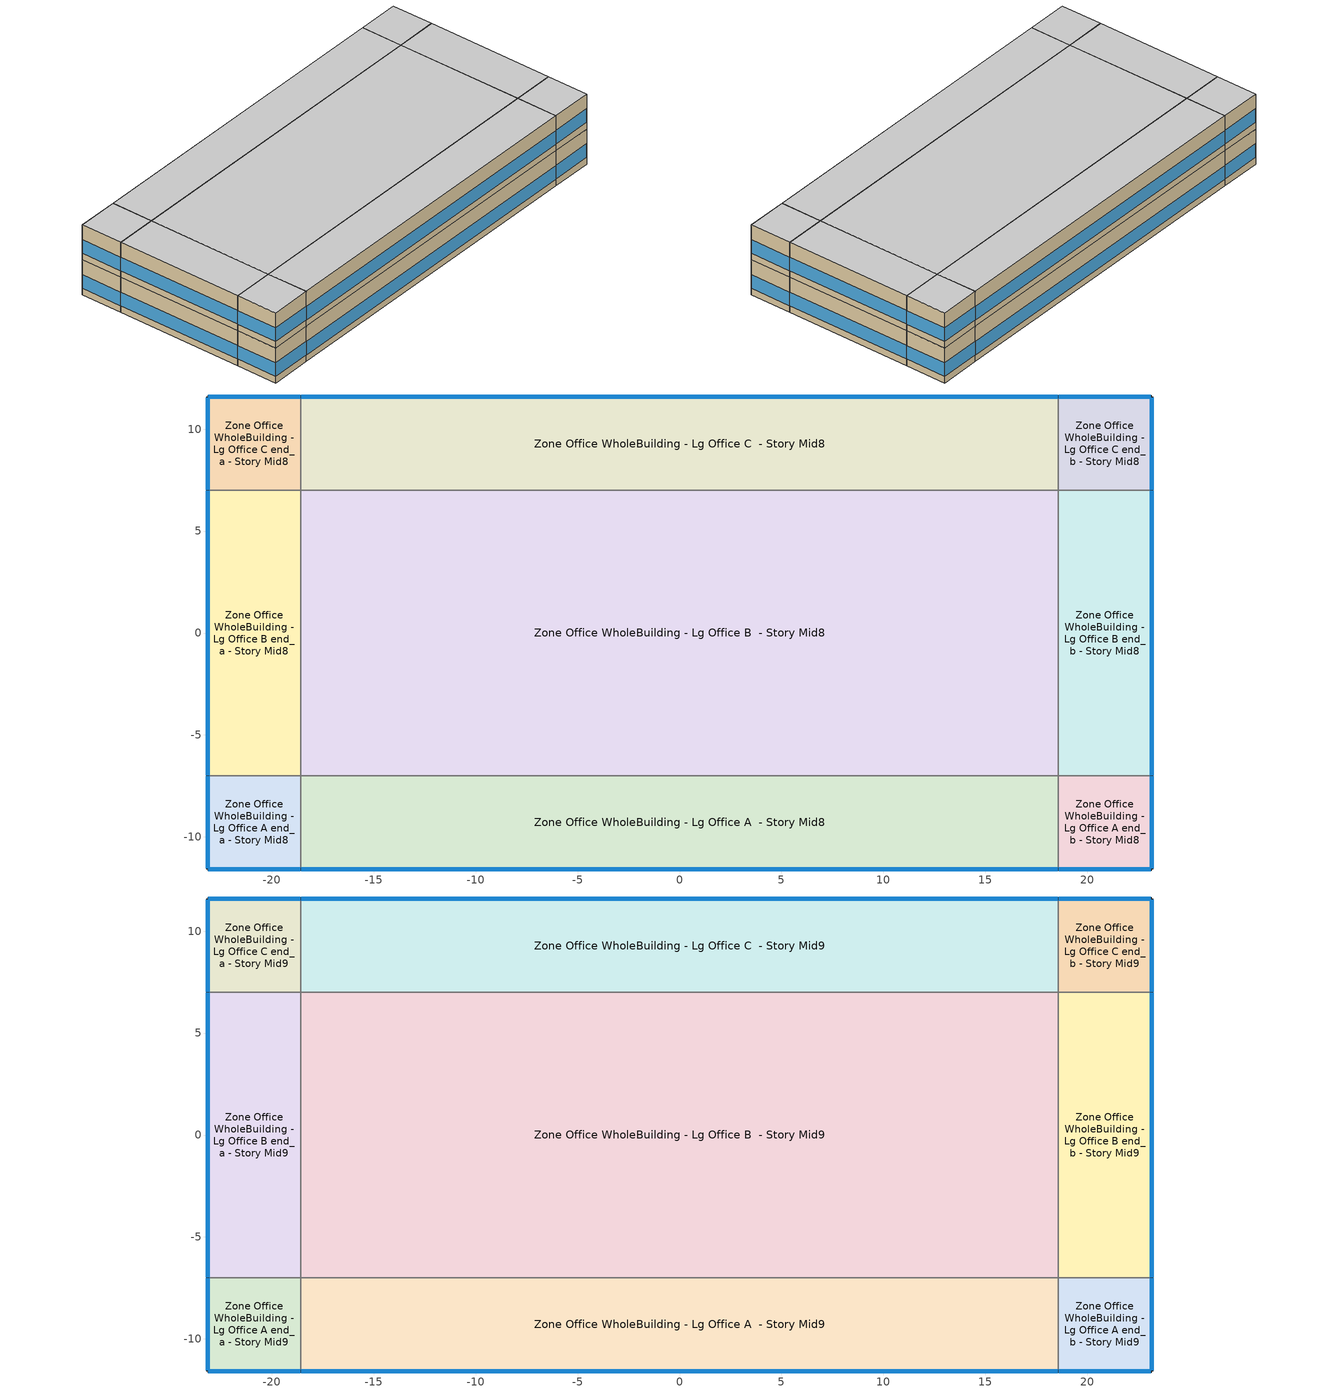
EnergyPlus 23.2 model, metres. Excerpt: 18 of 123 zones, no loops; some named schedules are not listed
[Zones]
Zone Office WholeBuilding - Lg Office A  - Story Mid8
 floor adiabatic (Typical Interior Floor): -18.58,-11.58 -18.58,-7 18.58,-7 18.58,-11.58 z31.7
 wall outside (Typical Insulated Steel Framed Exterior Wall R-4.44): -18.58,-11.58 18.58,-11.58 z31.7:35.66
 wall to Zone Office WholeBuilding - Lg Office A end_a - Story Mid8 (Typical Interior Wall): -18.58,-7 -18.58,-11.58 z31.7:35.66
 wall to Zone Office WholeBuilding - Lg Office B  - Story Mid8 (Typical Interior Wall): 18.58,-7 -18.58,-7 z31.7:35.66
 wall to Zone Office WholeBuilding - Lg Office A end_b - Story Mid8 (Typical Interior Wall): 18.58,-11.58 18.58,-7 z31.7:35.66
 window (Window U-1.01 SHGC 0.74): -18.55,-11.58 18.55,-11.58 z32.46:33.97
 ceiling adiabatic (Typical Interior Ceiling): 18.58,-11.58 18.58,-7 -18.58,-7 -18.58,-11.58 z35.66
Zone Office WholeBuilding - Lg Office A end_a - Story Mid8
 floor adiabatic (Typical Interior Floor): -23.15,-11.58 -23.15,-7 -18.58,-7 -18.58,-11.58 z31.7
 wall outside (Typical Insulated Steel Framed Exterior Wall R-4.44): -23.15,-7 -23.15,-11.58 -18.58,-11.58 z31.7:35.66
 wall to Zone Office WholeBuilding - Lg Office B end_a - Story Mid8 (Typical Interior Wall): -18.58,-7 -23.15,-7 z31.7:35.66
 window (Window U-1.01 SHGC 0.74): -23.15,-7.03 -23.15,-11.55 / -23.13,-11.58 -18.6,-11.58 z32.46:33.98
 ceiling adiabatic (Typical Interior Ceiling): -18.58,-11.58 -18.58,-7 -23.15,-7 -23.15,-11.58 z35.66
Zone Office WholeBuilding - Lg Office A end_b - Story Mid8
 floor adiabatic (Typical Interior Floor): 18.58,-11.58 18.58,-7 23.15,-7 23.15,-11.58 z31.7
 wall outside (Typical Insulated Steel Framed Exterior Wall R-4.44): 18.58,-11.58 23.15,-11.58 23.15,-7 z31.7:35.66
 wall to Zone Office WholeBuilding - Lg Office B end_b - Story Mid8 (Typical Interior Wall): 23.15,-7 18.58,-7 z31.7:35.66
 window (Window U-1.01 SHGC 0.74): 23.15,-11.55 23.15,-7.03 / 18.6,-11.58 23.13,-11.58 z32.46:33.98
 ceiling adiabatic (Typical Interior Ceiling): 23.15,-11.58 23.15,-7 18.58,-7 18.58,-11.58 z35.66
Zone Office WholeBuilding - Lg Office B  - Story Mid8
 floor adiabatic (Typical Interior Floor): -18.58,-7 -18.58,7 18.58,7 18.58,-7 z31.7
 wall to Zone Office WholeBuilding - Lg Office B end_a - Story Mid8 (Typical Interior Wall): -18.58,7 -18.58,-7 z31.7:35.66
 wall to Zone Office WholeBuilding - Lg Office C  - Story Mid8 (Typical Interior Wall): 18.58,7 -18.58,7 z31.7:35.66
 wall to Zone Office WholeBuilding - Lg Office B end_b - Story Mid8 (Typical Interior Wall): 18.58,-7 18.58,7 z31.7:35.66
 ceiling adiabatic (Typical Interior Ceiling): 18.58,-7 18.58,7 -18.58,7 -18.58,-7 z35.66
Zone Office WholeBuilding - Lg Office B end_a - Story Mid8
 floor adiabatic (Typical Interior Floor): -23.15,-7 -23.15,7 -18.58,7 -18.58,-7 z31.7
 wall outside (Typical Insulated Steel Framed Exterior Wall R-4.44): -23.15,7 -23.15,-7 z31.7:35.66
 wall to Zone Office WholeBuilding - Lg Office C end_a - Story Mid8 (Typical Interior Wall): -18.58,7 -23.15,7 z31.7:35.66
 window (Window U-1.01 SHGC 0.74): -23.15,6.98 -23.15,-6.98 z32.46:33.97
 ceiling adiabatic (Typical Interior Ceiling): -18.58,-7 -18.58,7 -23.15,7 -23.15,-7 z35.66
Zone Office WholeBuilding - Lg Office B end_b - Story Mid8
 floor adiabatic (Typical Interior Floor): 18.58,-7 18.58,7 23.15,7 23.15,-7 z31.7
 wall outside (Typical Insulated Steel Framed Exterior Wall R-4.44): 23.15,-7 23.15,7 z31.7:35.66
 wall to Zone Office WholeBuilding - Lg Office C end_b - Story Mid8 (Typical Interior Wall): 23.15,7 18.58,7 z31.7:35.66
 window (Window U-1.01 SHGC 0.74): 23.15,-6.98 23.15,6.98 z32.46:33.97
 ceiling adiabatic (Typical Interior Ceiling): 23.15,-7 23.15,7 18.58,7 18.58,-7 z35.66
Zone Office WholeBuilding - Lg Office C  - Story Mid8
 floor adiabatic (Typical Interior Floor): -18.58,7 -18.58,11.58 18.58,11.58 18.58,7 z31.7
 wall outside (Typical Insulated Steel Framed Exterior Wall R-4.44): 18.58,11.58 -18.58,11.58 z31.7:35.66
 wall to Zone Office WholeBuilding - Lg Office C end_a - Story Mid8 (Typical Interior Wall): -18.58,11.58 -18.58,7 z31.7:35.66
 wall to Zone Office WholeBuilding - Lg Office C end_b - Story Mid8 (Typical Interior Wall): 18.58,7 18.58,11.58 z31.7:35.66
 window (Window U-1.01 SHGC 0.74): 18.55,11.58 -18.55,11.58 z32.46:33.97
 ceiling adiabatic (Typical Interior Ceiling): 18.58,7 18.58,11.58 -18.58,11.58 -18.58,7 z35.66
Zone Office WholeBuilding - Lg Office C end_a - Story Mid8
 floor adiabatic (Typical Interior Floor): -23.15,7 -23.15,11.58 -18.58,11.58 -18.58,7 z31.7
 wall outside (Typical Insulated Steel Framed Exterior Wall R-4.44): -18.58,11.58 -23.15,11.58 -23.15,7 z31.7:35.66
 window (Window U-1.01 SHGC 0.74): -23.15,11.55 -23.15,7.03 / -18.6,11.58 -23.13,11.58 z32.46:33.98
 ceiling adiabatic (Typical Interior Ceiling): -18.58,7 -18.58,11.58 -23.15,11.58 -23.15,7 z35.66
Zone Office WholeBuilding - Lg Office C end_b - Story Mid8
 floor adiabatic (Typical Interior Floor): 18.58,7 18.58,11.58 23.15,11.58 23.15,7 z31.7
 wall outside (Typical Insulated Steel Framed Exterior Wall R-4.44): 23.15,7 23.15,11.58 18.58,11.58 z31.7:35.66
 window (Window U-1.01 SHGC 0.74): 23.13,11.58 18.6,11.58 / 23.15,7.03 23.15,11.55 z32.46:33.98
 ceiling adiabatic (Typical Interior Ceiling): 23.15,7 23.15,11.58 18.58,11.58 18.58,7 z35.66
Zone Office WholeBuilding - Lg Office A  - Story Mid9
 floor adiabatic (Typical Interior Floor): -18.58,-11.58 -18.58,-7 18.58,-7 18.58,-11.58 z35.66
 wall outside (Typical Insulated Steel Framed Exterior Wall R-4.44): -18.58,-11.58 18.58,-11.58 z35.66:39.62
 wall to Zone Office WholeBuilding - Lg Office A end_a - Story Mid9 (Typical Interior Wall): -18.58,-7 -18.58,-11.58 z35.66:39.62
 wall to Zone Office WholeBuilding - Lg Office B  - Story Mid9 (Typical Interior Wall): 18.58,-7 -18.58,-7 z35.66:39.62
 wall to Zone Office WholeBuilding - Lg Office A end_b - Story Mid9 (Typical Interior Wall): 18.58,-11.58 18.58,-7 z35.66:39.62
 window (Window U-1.01 SHGC 0.74): -18.55,-11.58 18.55,-11.58 z36.42:37.93
 ceiling adiabatic (Typical Interior Ceiling): 18.58,-11.58 18.58,-7 -18.58,-7 -18.58,-11.58 z39.62
Zone Office WholeBuilding - Lg Office A end_a - Story Mid9
 floor adiabatic (Typical Interior Floor): -23.15,-11.58 -23.15,-7 -18.58,-7 -18.58,-11.58 z35.66
 wall outside (Typical Insulated Steel Framed Exterior Wall R-4.44): -23.15,-7 -23.15,-11.58 -18.58,-11.58 z35.66:39.62
 wall to Zone Office WholeBuilding - Lg Office B end_a - Story Mid9 (Typical Interior Wall): -18.58,-7 -23.15,-7 z35.66:39.62
 window (Window U-1.01 SHGC 0.74): -23.15,-7.03 -23.15,-11.55 / -23.13,-11.58 -18.6,-11.58 z36.42:37.95
 ceiling adiabatic (Typical Interior Ceiling): -18.58,-11.58 -18.58,-7 -23.15,-7 -23.15,-11.58 z39.62
Zone Office WholeBuilding - Lg Office A end_b - Story Mid9
 floor adiabatic (Typical Interior Floor): 18.58,-11.58 18.58,-7 23.15,-7 23.15,-11.58 z35.66
 wall outside (Typical Insulated Steel Framed Exterior Wall R-4.44): 18.58,-11.58 23.15,-11.58 23.15,-7 z35.66:39.62
 wall to Zone Office WholeBuilding - Lg Office B end_b - Story Mid9 (Typical Interior Wall): 23.15,-7 18.58,-7 z35.66:39.62
 window (Window U-1.01 SHGC 0.74): 23.15,-11.55 23.15,-7.03 / 18.6,-11.58 23.13,-11.58 z36.42:37.95
 ceiling adiabatic (Typical Interior Ceiling): 23.15,-11.58 23.15,-7 18.58,-7 18.58,-11.58 z39.62
Zone Office WholeBuilding - Lg Office B  - Story Mid9
 floor adiabatic (Typical Interior Floor): -18.58,-7 -18.58,7 18.58,7 18.58,-7 z35.66
 wall to Zone Office WholeBuilding - Lg Office B end_a - Story Mid9 (Typical Interior Wall): -18.58,7 -18.58,-7 z35.66:39.62
 wall to Zone Office WholeBuilding - Lg Office C  - Story Mid9 (Typical Interior Wall): 18.58,7 -18.58,7 z35.66:39.62
 wall to Zone Office WholeBuilding - Lg Office B end_b - Story Mid9 (Typical Interior Wall): 18.58,-7 18.58,7 z35.66:39.62
 ceiling adiabatic (Typical Interior Ceiling): 18.58,-7 18.58,7 -18.58,7 -18.58,-7 z39.62
Zone Office WholeBuilding - Lg Office B end_a - Story Mid9
 floor adiabatic (Typical Interior Floor): -23.15,-7 -23.15,7 -18.58,7 -18.58,-7 z35.66
 wall outside (Typical Insulated Steel Framed Exterior Wall R-4.44): -23.15,7 -23.15,-7 z35.66:39.62
 wall to Zone Office WholeBuilding - Lg Office C end_a - Story Mid9 (Typical Interior Wall): -18.58,7 -23.15,7 z35.66:39.62
 window (Window U-1.01 SHGC 0.74): -23.15,6.98 -23.15,-6.98 z36.42:37.93
 ceiling adiabatic (Typical Interior Ceiling): -18.58,-7 -18.58,7 -23.15,7 -23.15,-7 z39.62
Zone Office WholeBuilding - Lg Office B end_b - Story Mid9
 floor adiabatic (Typical Interior Floor): 18.58,-7 18.58,7 23.15,7 23.15,-7 z35.66
 wall outside (Typical Insulated Steel Framed Exterior Wall R-4.44): 23.15,-7 23.15,7 z35.66:39.62
 wall to Zone Office WholeBuilding - Lg Office C end_b - Story Mid9 (Typical Interior Wall): 23.15,7 18.58,7 z35.66:39.62
 window (Window U-1.01 SHGC 0.74): 23.15,-6.98 23.15,6.98 z36.42:37.93
 ceiling adiabatic (Typical Interior Ceiling): 23.15,-7 23.15,7 18.58,7 18.58,-7 z39.62
Zone Office WholeBuilding - Lg Office C  - Story Mid9
 floor adiabatic (Typical Interior Floor): -18.58,7 -18.58,11.58 18.58,11.58 18.58,7 z35.66
 wall outside (Typical Insulated Steel Framed Exterior Wall R-4.44): 18.58,11.58 -18.58,11.58 z35.66:39.62
 wall to Zone Office WholeBuilding - Lg Office C end_a - Story Mid9 (Typical Interior Wall): -18.58,11.58 -18.58,7 z35.66:39.62
 wall to Zone Office WholeBuilding - Lg Office C end_b - Story Mid9 (Typical Interior Wall): 18.58,7 18.58,11.58 z35.66:39.62
 window (Window U-1.01 SHGC 0.74): 18.55,11.58 -18.55,11.58 z36.42:37.93
 ceiling adiabatic (Typical Interior Ceiling): 18.58,7 18.58,11.58 -18.58,11.58 -18.58,7 z39.62
Zone Office WholeBuilding - Lg Office C end_a - Story Mid9
 floor adiabatic (Typical Interior Floor): -23.15,7 -23.15,11.58 -18.58,11.58 -18.58,7 z35.66
 wall outside (Typical Insulated Steel Framed Exterior Wall R-4.44): -18.58,11.58 -23.15,11.58 -23.15,7 z35.66:39.62
 window (Window U-1.01 SHGC 0.74): -23.15,11.55 -23.15,7.03 / -18.6,11.58 -23.13,11.58 z36.42:37.95
 ceiling adiabatic (Typical Interior Ceiling): -18.58,7 -18.58,11.58 -23.15,11.58 -23.15,7 z39.62
Zone Office WholeBuilding - Lg Office C end_b - Story Mid9
 floor adiabatic (Typical Interior Floor): 18.58,7 18.58,11.58 23.15,11.58 23.15,7 z35.66
 wall outside (Typical Insulated Steel Framed Exterior Wall R-4.44): 23.15,7 23.15,11.58 18.58,11.58 z35.66:39.62
 window (Window U-1.01 SHGC 0.74): 23.13,11.58 18.6,11.58 / 23.15,7.03 23.15,11.55 z36.42:37.95
 ceiling adiabatic (Typical Interior Ceiling): 23.15,7 23.15,11.58 18.58,11.58 18.58,7 z39.62
[Building]
ComStock DOE Ref Pre-1980|LargeOffice: North Axis {deg}=270; Terrain=City
[Site:Location]
Maxwell Afb_AL_USA: Latitude {deg}=32.38; Longitude {deg}=-86.36; Time Zone {hr}=-6; Elevation {m}=52
[Site:GroundTemperature:FCfactorMethod]
January Ground Temperature {C}=16; February Ground Temperature {C}=11.9; March Ground Temperature {C}=7.7; April Ground Temperature {C}=4; May Ground Temperature {C}=7.9; June Ground Temperature {C}=13.8; July Ground Temperature {C}=17.2; August Ground Temperature {C}=20.8; September Ground Temperature {C}=24.8; October Ground Temperature {C}=26.1; November Ground Temperature {C}=26.5; December Ground Temperature {C}=22.5
[Site:WaterMainsTemperature]
Calculation Method=Correlation; Annual Average Outdoor Air Temperature {C}=18.7358; Maximum Difference In Monthly Average Outdoor Air Temperatures {deltaC}=20.53
[SizingPeriod:DesignDay] Month=7; Day of Month=21; Day Type=SummerDesignDay; Daily Dry-Bulb Temperature Range {deltaC}=10.3; Dry-Bulb Temperature Range Modifier Type=DefaultMultipliers; Barometric Pressure {Pa}=100702; Wind Speed {m/s}=3; Wind Direction {deg}=240; Rain Indicator=No; Snow Indicator=No; Daylight Saving Time Indicator=No; Solar Model Indicator=ASHRAETau; ASHRAE Clear Sky Optical Depth for Beam Irradiance (taub)=0.459; ASHRAE Clear Sky Optical Depth for Diffuse Irradiance (taud)=2.177; Begin Environment Reset Mode=FullResetAtBeginEnvironment
Name | Maximum Dry-Bulb Temperature {C} | Humidity Condition Type | Wetbulb or DewPoint at Maximum Dry-Bulb {C}
Maxwell Afb Ann Clg .4% Condns DB=>MWB 1 | 36.3 | Wetbulb | 24.8
Maxwell Afb Ann Clg .4% Condns WB=>MDB 1 | 32.9 | Wetbulb | 27
Maxwell Afb Ann Clg 1% Condns DB=>MWB 1 | 35.2 | Wetbulb | 24.8
Maxwell Afb Ann Clg 2% Condns DP=>MDB 1 | 28.6 | Dewpoint | 24.5
[Material] Thermal Absorptance=0.9; Solar Absorptance=0.7
Name | Roughness | Thickness {m} | Conductivity {W/m-K} | Density {kg/m3} | Specific Heat {J/kg-K} | Visible Absorptance
100mm Normalweight concrete floor | MediumRough | 0.1016 | 2.31045 | 2322 | 832.557 | 0.7
25mm Stucco | Smooth | 0.0254 | 0.72 | 1856 | 840 | 0.7
5/8 in. Gypsum Board | MediumSmooth | 0.0159 | 0.16 | 800 | 1090 | 0.7
G01 13mm gypsum board | Smooth | 0.0127 | 0.160031 | 800.001 | 1090.73 | 0.5
Std Wood 6inch 1 | MediumSmooth | 0.15 | 0.12 | 540 | 1210 | 0.7
[Material:NoMass] Roughness=Smooth; Thermal Absorptance=0.9; Solar Absorptance=0.7
Name | Thermal Resistance {m2-K/W} | Visible Absorptance
CP02 CARPET PAD | 0.21648 | 0.8
Typical Insulation R-2.27 | 0.39899 | 0.7
[WindowMaterial:SimpleGlazingSystem]
Simple Glazing Single - No LowE - Clear - Aluminum: U-Factor {W/m2-K}=5.73505; Solar Heat Gain Coefficient=0.744; Visible Transmittance=0.754
[Construction]
InteriorFurnishings 1: Std Wood 6inch 1
Typical Insulated Steel Framed Exterior Wall R-4.44: 25mm Stucco, 5/8 in. Gypsum Board, Typical Insulation R-2.27, 5/8 in. Gypsum Board
Typical Interior Ceiling: CP02 CARPET PAD, 100mm Normalweight concrete floor
Typical Interior Floor: 100mm Normalweight concrete floor, CP02 CARPET PAD
Typical Interior Wall: G01 13mm gypsum board, G01 13mm gypsum board
Window U-1.01 SHGC 0.74: Simple Glazing Single - No LowE - Clear - Aluminum
[Zone] Multiplier=1; Part of Total Floor Area=Yes
Zone Office WholeBuilding - Lg Office A  - Story Mid8; Zone Office WholeBuilding - Lg Office A  - Story Mid9; Zone Office WholeBuilding - Lg Office A end_a - Story Mid8; Zone Office WholeBuilding - Lg Office A end_a - Story Mid9; Zone Office WholeBuilding - Lg Office A end_b - Story Mid8; Zone Office WholeBuilding - Lg Office A end_b - Story Mid9; Zone Office WholeBuilding - Lg Office B  - Story Mid8; Zone Office WholeBuilding - Lg Office B  - Story Mid9; Zone Office WholeBuilding - Lg Office B end_a - Story Mid8; Zone Office WholeBuilding - Lg Office B end_a - Story Mid9; Zone Office WholeBuilding - Lg Office B end_b - Story Mid8; Zone Office WholeBuilding - Lg Office B end_b - Story Mid9; Zone Office WholeBuilding - Lg Office C  - Story Mid8; Zone Office WholeBuilding - Lg Office C  - Story Mid9; Zone Office WholeBuilding - Lg Office C end_a - Story Mid8; Zone Office WholeBuilding - Lg Office C end_a - Story Mid9; Zone Office WholeBuilding - Lg Office C end_b - Story Mid8; Zone Office WholeBuilding - Lg Office C end_b - Story Mid9
[Space] Space Type=Office WholeBuilding - Lg Office - ComStock DOE Ref Pre-1980
Name | Zone
Office WholeBuilding - Lg Office A  - Story Mid8 | Zone Office WholeBuilding - Lg Office A  - Story Mid8
Office WholeBuilding - Lg Office A  - Story Mid9 | Zone Office WholeBuilding - Lg Office A  - Story Mid9
Office WholeBuilding - Lg Office A end_a - Story Mid8 | Zone Office WholeBuilding - Lg Office A end_a - Story Mid8
Office WholeBuilding - Lg Office A end_a - Story Mid9 | Zone Office WholeBuilding - Lg Office A end_a - Story Mid9
Office WholeBuilding - Lg Office A end_b - Story Mid8 | Zone Office WholeBuilding - Lg Office A end_b - Story Mid8
Office WholeBuilding - Lg Office A end_b - Story Mid9 | Zone Office WholeBuilding - Lg Office A end_b - Story Mid9
Office WholeBuilding - Lg Office B  - Story Mid8 | Zone Office WholeBuilding - Lg Office B  - Story Mid8
Office WholeBuilding - Lg Office B  - Story Mid9 | Zone Office WholeBuilding - Lg Office B  - Story Mid9
Office WholeBuilding - Lg Office B end_a - Story Mid8 | Zone Office WholeBuilding - Lg Office B end_a - Story Mid8
Office WholeBuilding - Lg Office B end_a - Story Mid9 | Zone Office WholeBuilding - Lg Office B end_a - Story Mid9
Office WholeBuilding - Lg Office B end_b - Story Mid8 | Zone Office WholeBuilding - Lg Office B end_b - Story Mid8
Office WholeBuilding - Lg Office B end_b - Story Mid9 | Zone Office WholeBuilding - Lg Office B end_b - Story Mid9
Office WholeBuilding - Lg Office C  - Story Mid8 | Zone Office WholeBuilding - Lg Office C  - Story Mid8
Office WholeBuilding - Lg Office C  - Story Mid9 | Zone Office WholeBuilding - Lg Office C  - Story Mid9
Office WholeBuilding - Lg Office C end_a - Story Mid8 | Zone Office WholeBuilding - Lg Office C end_a - Story Mid8
Office WholeBuilding - Lg Office C end_a - Story Mid9 | Zone Office WholeBuilding - Lg Office C end_a - Story Mid9
Office WholeBuilding - Lg Office C end_b - Story Mid8 | Zone Office WholeBuilding - Lg Office C end_b - Story Mid8
Office WholeBuilding - Lg Office C end_b - Story Mid9 | Zone Office WholeBuilding - Lg Office C end_b - Story Mid9
[SpaceList]
Office WholeBuilding - Lg Office - ComStock DOE Ref Pre-1980: Office WholeBuilding - Lg Office B  - Story Mid10, Office WholeBuilding - Lg Office B  - Story Ground, Office WholeBuilding - Lg Office A end_a - Story Mid, Office WholeBuilding - Lg Office A  - Story Mid, Office WholeBuilding - Lg Office B  - Story Mid, Office WholeBuilding - Lg Office C  - Story Mid, Office WholeBuilding - Lg Office A end_b - Story Mid, Office WholeBuilding - Lg Office B end_a - Story Mid2, Office WholeBuilding - Lg Office C end_a - Story Mid2, Office WholeBuilding - Lg Office A end_b - Story Mid8, Office WholeBuilding - Lg Office A end_a - Story Mid3, Office WholeBuilding - Lg Office B end_a - Story Mid3, Office WholeBuilding - Lg Office C end_a - Story Mid3, Office WholeBuilding - Lg Office A end_b - Story Top, Office WholeBuilding - Lg Office A end_b - Story Mid3, Office WholeBuilding - Lg Office B end_b - Story Mid3, Office WholeBuilding - Lg Office A  - Story Mid2, Office WholeBuilding - Lg Office C end_b - Story Mid3, Office WholeBuilding - Lg Office A end_a - Story Mid4, Office WholeBuilding - Lg Office B end_a - Story Mid4, Office WholeBuilding - Lg Office A  - Story Mid4, Office WholeBuilding - Lg Office B  - Story Mid4, Office WholeBuilding - Lg Office C  - Story Mid4, Office WholeBuilding - Lg Office B end_a - Story Ground, Office WholeBuilding - Lg Office B end_b - Story Mid2, Office WholeBuilding - Lg Office A end_a - Story Mid8, Office WholeBuilding - Lg Office A end_b - Story Mid4, Office WholeBuilding - Lg Office B end_b - Story Mid4, Office WholeBuilding - Lg Office C end_a - Story Ground, Office WholeBuilding - Lg Office C end_b - Story Mid4, Office WholeBuilding - Lg Office C end_a - Story Mid5, Office WholeBuilding - Lg Office C  - Story Mid5, Office WholeBuilding - Lg Office A  - Story Mid3, Office WholeBuilding - Lg Office A end_b - Story Mid5, Office WholeBuilding - Lg Office B end_b - Story Mid5, Office WholeBuilding - Lg Office A end_a - Story Ground, Office WholeBuilding - Lg Office C  - Story Mid2, Office WholeBuilding - Lg Office C  - Story Mid10, Office WholeBuilding - Lg Office B end_a - Story Mid, Office WholeBuilding - Lg Office C end_a - Story Mid10, Office WholeBuilding - Lg Office B  - Story Mid9, Office WholeBuilding - Lg Office B end_b - Story Mid10, Office WholeBuilding - Lg Office A end_b - Story Mid10, Office WholeBuilding - Lg Office B end_b - Story Mid9, Office WholeBuilding - Lg Office C end_a - Story Mid11, Office WholeBuilding - Lg Office C end_b - Story Top, Office WholeBuilding - Lg Office B end_b - Story Top, Office WholeBuilding - Lg Office A end_a - Story Mid7, Office WholeBuilding - Lg Office A end_a - Story Mid6, Office WholeBuilding - Lg Office A  - Story Mid5, Office WholeBuilding - Lg Office B  - Story Mid6, Office WholeBuilding - Lg Office C end_b - Story Mid11, Office WholeBuilding - Lg Office B  - Story Top, Office WholeBuilding - Lg Office A end_a - Story Mid10, Office WholeBuilding - Lg Office C end_b - Story Mid, Office WholeBuilding - Lg Office C  - Story Top, Office WholeBuilding - Lg Office A end_a - Story Mid11, Office WholeBuilding - Lg Office B  - Story Mid3, Office WholeBuilding - Lg Office C end_a - Story Top, Office WholeBuilding - Lg Office C end_b - Story Mid2, Office WholeBuilding - Lg Office A end_b - Story Mid6, Office WholeBuilding - Lg Office C end_b - Story Mid6, Office WholeBuilding - Lg Office A  - Story Mid10, Office WholeBuilding - Lg Office A  - Story Top, Office WholeBuilding - Lg Office A  - Story Mid6, Office WholeBuilding - Lg Office C end_a - Story Mid4, Office WholeBuilding - Lg Office C  - Story Mid11, Office WholeBuilding - Lg Office A  - Story Mid11, Office WholeBuilding - Lg Office B end_b - Story Mid, Office WholeBuilding - Lg Office A end_b - Story Mid9, Office WholeBuilding - Lg Office B end_a - Story Mid10, Office WholeBuilding - Lg Office C  - Story Mid9, Office WholeBuilding - Lg Office C end_b - Story Mid9, Office WholeBuilding - Lg Office C  - Story Mid3, Office WholeBuilding - Lg Office B  - Story Mid5, Office WholeBuilding - Lg Office C  - Story Mid7, Office WholeBuilding - Lg Office A end_a - Story Mid9, Office WholeBuilding - Lg Office B end_a - Story Mid11, Office WholeBuilding - Lg Office B end_a - Story Top, Office WholeBuilding - Lg Office A end_b - Story Mid11, Office WholeBuilding - Lg Office A  - Story Mid9, Office WholeBuilding - Lg Office B end_a - Story Mid5, Office WholeBuilding - Lg Office B end_a - Story Mid8, Office WholeBuilding - Lg Office C end_b - Story Mid8, Office WholeBuilding - Lg Office B  - Story Mid11, Office WholeBuilding - Lg Office C end_a - Story Mid9, Office WholeBuilding - Lg Office A  - Story Ground, Office WholeBuilding - Lg Office C end_a - Story Mid6, Office WholeBuilding - Lg Office C end_a - Story Mid, Office WholeBuilding - Lg Office A end_b - Story Mid2, Office WholeBuilding - Lg Office B end_a - Story Mid6, Office WholeBuilding - Lg Office B  - Story Mid7, Office WholeBuilding - Lg Office B end_a - Story Mid9, Office WholeBuilding - Lg Office B end_b - Story Mid8, Office WholeBuilding - Lg Office A end_a - Story Mid5, Office WholeBuilding - Lg Office B end_b - Story Mid7, Office WholeBuilding - Lg Office A end_a - Story Top, Office WholeBuilding - Lg Office A  - Story Mid7, Office WholeBuilding - Lg Office A end_a - Story Mid2, Office WholeBuilding - Lg Office B  - Story Mid2, Office WholeBuilding - Lg Office C  - Story Mid8, Office WholeBuilding - Lg Office C end_b - Story Mid10, Office WholeBuilding - Lg Office C end_a - Story Mid7, Office WholeBuilding - Lg Office B end_b - Story Mid11, Office WholeBuilding - Lg Office B  - Story Mid8, Office WholeBuilding - Lg Office A  - Story Mid8, Office WholeBuilding - Lg Office C end_a - Story Mid8, Office WholeBuilding - Lg Office C  - Story Ground, Office WholeBuilding - Lg Office C end_b - Story Mid7, Office WholeBuilding - Lg Office A end_b - Story Mid7, Office WholeBuilding - Lg Office B end_a - Story Mid7, Office WholeBuilding - Lg Office C  - Story Mid6, Office WholeBuilding - Lg Office B end_b - Story Mid6, Office WholeBuilding - Lg Office C end_b - Story Mid5
[Lights] Zone or ZoneList or Space or SpaceList=Office WholeBuilding - Lg Office - ComStock DOE Ref Pre-1980; Schedule=Office BLDG_LIGHT_EndUseData BPR Adjusted; Design Level Calculation Method=Watts/Area; Return Air Fraction=0; Fraction Visible=0.2; Fraction Replaceable=1
Name | Watts per Zone Floor Area {W/m2} | Fraction Radiant
Office WholeBuilding - Lg Office - ComStock DOE Ref Pre-1980 General Lighting | 5.0993 | 0.31
Office WholeBuilding - Lg Office - ComStock DOE Ref Pre-1980 Wall Wash Lighting | 3.64317 | 0.125
[ElectricEquipment]
Office WholeBuilding - Lg Office Elec Equip: Zone or ZoneList or Space or SpaceList=Office WholeBuilding - Lg Office - ComStock DOE Ref Pre-1980; Schedule=Office BLDG_EQUIP_EndUseData BPR Adjusted; Design Level Calculation Method=Watts/Area; Watts per Zone Floor Area {W/m2}=8.07293; Fraction Latent=0; Fraction Radiant=0.5; Fraction Lost=0
[InternalMass] Construction=InteriorFurnishings 1
Name | Zone or ZoneList | Space or SpaceList | Surface Area {m2}
Office WholeBuilding - Lg Office A  - Story Mid8 Mass | Zone Office WholeBuilding - Lg Office A  - Story Mid8 | Office WholeBuilding - Lg Office A  - Story Mid8 | 339.777
Office WholeBuilding - Lg Office A  - Story Mid9 Mass | Zone Office WholeBuilding - Lg Office A  - Story Mid9 | Office WholeBuilding - Lg Office A  - Story Mid9 | 339.777
Office WholeBuilding - Lg Office A end_a - Story Mid8 Mass | Zone Office WholeBuilding - Lg Office A end_a - Story Mid8 | Office WholeBuilding - Lg Office A end_a - Story Mid8 | 41.8064
Office WholeBuilding - Lg Office A end_a - Story Mid9 Mass | Zone Office WholeBuilding - Lg Office A end_a - Story Mid9 | Office WholeBuilding - Lg Office A end_a - Story Mid9 | 41.8064
Office WholeBuilding - Lg Office A end_b - Story Mid8 Mass | Zone Office WholeBuilding - Lg Office A end_b - Story Mid8 | Office WholeBuilding - Lg Office A end_b - Story Mid8 | 41.8064
Office WholeBuilding - Lg Office A end_b - Story Mid9 Mass | Zone Office WholeBuilding - Lg Office A end_b - Story Mid9 | Office WholeBuilding - Lg Office A end_b - Story Mid9 | 41.8064
Office WholeBuilding - Lg Office B  - Story Mid8 Mass | Zone Office WholeBuilding - Lg Office B  - Story Mid8 | Office WholeBuilding - Lg Office B  - Story Mid8 | 1040.97
Office WholeBuilding - Lg Office B  - Story Mid9 Mass | Zone Office WholeBuilding - Lg Office B  - Story Mid9 | Office WholeBuilding - Lg Office B  - Story Mid9 | 1040.97
Office WholeBuilding - Lg Office B end_a - Story Mid8 Mass | Zone Office WholeBuilding - Lg Office B end_a - Story Mid8 | Office WholeBuilding - Lg Office B end_a - Story Mid8 | 128.082
Office WholeBuilding - Lg Office B end_a - Story Mid9 Mass | Zone Office WholeBuilding - Lg Office B end_a - Story Mid9 | Office WholeBuilding - Lg Office B end_a - Story Mid9 | 128.082
Office WholeBuilding - Lg Office B end_b - Story Mid8 Mass | Zone Office WholeBuilding - Lg Office B end_b - Story Mid8 | Office WholeBuilding - Lg Office B end_b - Story Mid8 | 128.082
Office WholeBuilding - Lg Office B end_b - Story Mid9 Mass | Zone Office WholeBuilding - Lg Office B end_b - Story Mid9 | Office WholeBuilding - Lg Office B end_b - Story Mid9 | 128.082
Office WholeBuilding - Lg Office C  - Story Mid8 Mass | Zone Office WholeBuilding - Lg Office C  - Story Mid8 | Office WholeBuilding - Lg Office C  - Story Mid8 | 339.777
Office WholeBuilding - Lg Office C  - Story Mid9 Mass | Zone Office WholeBuilding - Lg Office C  - Story Mid9 | Office WholeBuilding - Lg Office C  - Story Mid9 | 339.777
Office WholeBuilding - Lg Office C end_a - Story Mid8 Mass | Zone Office WholeBuilding - Lg Office C end_a - Story Mid8 | Office WholeBuilding - Lg Office C end_a - Story Mid8 | 41.8064
Office WholeBuilding - Lg Office C end_a - Story Mid9 Mass | Zone Office WholeBuilding - Lg Office C end_a - Story Mid9 | Office WholeBuilding - Lg Office C end_a - Story Mid9 | 41.8064
Office WholeBuilding - Lg Office C end_b - Story Mid8 Mass | Zone Office WholeBuilding - Lg Office C end_b - Story Mid8 | Office WholeBuilding - Lg Office C end_b - Story Mid8 | 41.8064
Office WholeBuilding - Lg Office C end_b - Story Mid9 Mass | Zone Office WholeBuilding - Lg Office C end_b - Story Mid9 | Office WholeBuilding - Lg Office C end_b - Story Mid9 | 41.8064
[ZoneInfiltration:DesignFlowRate] Design Flow Rate Calculation Method=Flow/ExteriorArea; Flow Rate per Exterior Surface Area {m3/s-m2}=0.000619923; Velocity Term Coefficient=0
Name | Zone or ZoneList or Space or SpaceList | Schedule | Constant Term Coefficient | Temperature Term Coefficient | Velocity Squared Term Coefficient
Office WholeBuilding - Lg Office A  - Story Mid8 HVAC Off Infiltration | Office WholeBuilding - Lg Office A  - Story Mid8 | Infiltration HVAC Off Schedule | 0 | 0.0173 | 0.0398
Office WholeBuilding - Lg Office A  - Story Mid8 HVAC On Infiltration | Office WholeBuilding - Lg Office A  - Story Mid8 | Infiltration HVAC On Schedule | -0.0451 | 0.0046 | 0.0327
Office WholeBuilding - Lg Office A  - Story Mid9 HVAC Off Infiltration | Office WholeBuilding - Lg Office A  - Story Mid9 | Infiltration HVAC Off Schedule | 0 | 0.0173 | 0.0398
Office WholeBuilding - Lg Office A  - Story Mid9 HVAC On Infiltration | Office WholeBuilding - Lg Office A  - Story Mid9 | Infiltration HVAC On Schedule | -0.0451 | 0.0046 | 0.0327
Office WholeBuilding - Lg Office A end_a - Story Mid8 HVAC Off Infiltration | Office WholeBuilding - Lg Office A end_a - Story Mid8 | Infiltration HVAC Off Schedule | 0 | 0.0173 | 0.0398
Office WholeBuilding - Lg Office A end_a - Story Mid8 HVAC On Infiltration | Office WholeBuilding - Lg Office A end_a - Story Mid8 | Infiltration HVAC On Schedule | -0.0451 | 0.0046 | 0.0327
Office WholeBuilding - Lg Office A end_a - Story Mid9 HVAC Off Infiltration | Office WholeBuilding - Lg Office A end_a - Story Mid9 | Infiltration HVAC Off Schedule | 0 | 0.0173 | 0.0398
Office WholeBuilding - Lg Office A end_a - Story Mid9 HVAC On Infiltration | Office WholeBuilding - Lg Office A end_a - Story Mid9 | Infiltration HVAC On Schedule | -0.0451 | 0.0046 | 0.0327
Office WholeBuilding - Lg Office A end_b - Story Mid8 HVAC Off Infiltration | Office WholeBuilding - Lg Office A end_b - Story Mid8 | Infiltration HVAC Off Schedule | 0 | 0.0173 | 0.0398
Office WholeBuilding - Lg Office A end_b - Story Mid8 HVAC On Infiltration | Office WholeBuilding - Lg Office A end_b - Story Mid8 | Infiltration HVAC On Schedule | -0.0451 | 0.0046 | 0.0327
Office WholeBuilding - Lg Office A end_b - Story Mid9 HVAC Off Infiltration | Office WholeBuilding - Lg Office A end_b - Story Mid9 | Infiltration HVAC Off Schedule | 0 | 0.0173 | 0.0398
Office WholeBuilding - Lg Office A end_b - Story Mid9 HVAC On Infiltration | Office WholeBuilding - Lg Office A end_b - Story Mid9 | Infiltration HVAC On Schedule | -0.0451 | 0.0046 | 0.0327
Office WholeBuilding - Lg Office B end_a - Story Mid8 HVAC Off Infiltration | Office WholeBuilding - Lg Office B end_a - Story Mid8 | Infiltration HVAC Off Schedule | 0 | 0.0173 | 0.0398
Office WholeBuilding - Lg Office B end_a - Story Mid8 HVAC On Infiltration | Office WholeBuilding - Lg Office B end_a - Story Mid8 | Infiltration HVAC On Schedule | -0.0451 | 0.0046 | 0.0327
Office WholeBuilding - Lg Office B end_a - Story Mid9 HVAC Off Infiltration | Office WholeBuilding - Lg Office B end_a - Story Mid9 | Infiltration HVAC Off Schedule | 0 | 0.0173 | 0.0398
Office WholeBuilding - Lg Office B end_a - Story Mid9 HVAC On Infiltration | Office WholeBuilding - Lg Office B end_a - Story Mid9 | Infiltration HVAC On Schedule | -0.0451 | 0.0046 | 0.0327
Office WholeBuilding - Lg Office B end_b - Story Mid8 HVAC Off Infiltration | Office WholeBuilding - Lg Office B end_b - Story Mid8 | Infiltration HVAC Off Schedule | 0 | 0.0173 | 0.0398
Office WholeBuilding - Lg Office B end_b - Story Mid8 HVAC On Infiltration | Office WholeBuilding - Lg Office B end_b - Story Mid8 | Infiltration HVAC On Schedule | -0.0451 | 0.0046 | 0.0327
Office WholeBuilding - Lg Office B end_b - Story Mid9 HVAC Off Infiltration | Office WholeBuilding - Lg Office B end_b - Story Mid9 | Infiltration HVAC Off Schedule | 0 | 0.0173 | 0.0398
Office WholeBuilding - Lg Office B end_b - Story Mid9 HVAC On Infiltration | Office WholeBuilding - Lg Office B end_b - Story Mid9 | Infiltration HVAC On Schedule | -0.0451 | 0.0046 | 0.0327
Office WholeBuilding - Lg Office C  - Story Mid8 HVAC Off Infiltration | Office WholeBuilding - Lg Office C  - Story Mid8 | Infiltration HVAC Off Schedule | 0 | 0.0173 | 0.0398
Office WholeBuilding - Lg Office C  - Story Mid8 HVAC On Infiltration | Office WholeBuilding - Lg Office C  - Story Mid8 | Infiltration HVAC On Schedule | -0.0451 | 0.0046 | 0.0327
Office WholeBuilding - Lg Office C  - Story Mid9 HVAC Off Infiltration | Office WholeBuilding - Lg Office C  - Story Mid9 | Infiltration HVAC Off Schedule | 0 | 0.0173 | 0.0398
Office WholeBuilding - Lg Office C  - Story Mid9 HVAC On Infiltration | Office WholeBuilding - Lg Office C  - Story Mid9 | Infiltration HVAC On Schedule | -0.0451 | 0.0046 | 0.0327
Office WholeBuilding - Lg Office C end_a - Story Mid8 HVAC Off Infiltration | Office WholeBuilding - Lg Office C end_a - Story Mid8 | Infiltration HVAC Off Schedule | 0 | 0.0173 | 0.0398
Office WholeBuilding - Lg Office C end_a - Story Mid8 HVAC On Infiltration | Office WholeBuilding - Lg Office C end_a - Story Mid8 | Infiltration HVAC On Schedule | -0.0451 | 0.0046 | 0.0327
Office WholeBuilding - Lg Office C end_a - Story Mid9 HVAC Off Infiltration | Office WholeBuilding - Lg Office C end_a - Story Mid9 | Infiltration HVAC Off Schedule | 0 | 0.0173 | 0.0398
Office WholeBuilding - Lg Office C end_a - Story Mid9 HVAC On Infiltration | Office WholeBuilding - Lg Office C end_a - Story Mid9 | Infiltration HVAC On Schedule | -0.0451 | 0.0046 | 0.0327
Office WholeBuilding - Lg Office C end_b - Story Mid8 HVAC Off Infiltration | Office WholeBuilding - Lg Office C end_b - Story Mid8 | Infiltration HVAC Off Schedule | 0 | 0.0173 | 0.0398
Office WholeBuilding - Lg Office C end_b - Story Mid8 HVAC On Infiltration | Office WholeBuilding - Lg Office C end_b - Story Mid8 | Infiltration HVAC On Schedule | -0.0451 | 0.0046 | 0.0327
Office WholeBuilding - Lg Office C end_b - Story Mid9 HVAC Off Infiltration | Office WholeBuilding - Lg Office C end_b - Story Mid9 | Infiltration HVAC Off Schedule | 0 | 0.0173 | 0.0398
Office WholeBuilding - Lg Office C end_b - Story Mid9 HVAC On Infiltration | Office WholeBuilding - Lg Office C end_b - Story Mid9 | Infiltration HVAC On Schedule | -0.0451 | 0.0046 | 0.0327
[People]
Office WholeBuilding - Lg Office People: Zone or ZoneList or Space or SpaceList=Office WholeBuilding - Lg Office - ComStock DOE Ref Pre-1980; Number of People Schedule=Large Office Bldg Occ; Number of People Calculation Method=People/Area; People per Floor Area {person/m2}=0.0538196; Fraction Radiant=0.3; Activity Level Schedule=Large Office Activity; Work Efficiency Schedule=Work Efficiency Schedule; Clothing Insulation Schedule=Clothing Schedule; Air Velocity Schedule=Air Velocity Schedule
[Exterior:Lights] Schedule=Always On Discrete; Control Option=AstronomicalClock
Name | Design Level {W}
Building Facades | 1481.13
Main Entries | 276.923
Other Doors | 346.154
Parking Areas and Drives | 12089.1
[Schedule:Day:Interval]
Office BLDG_LIGHT_EndUseData Default 1: No, 00:15, 0.516857, 00:30, 0.515675, 00:45, 0.51712, 01:00, 0.518565, 01:15, 0.520011, 01:30, 0.521456, 01:45, 0.522901, 02:00, 0.524346, 02:15, 0.525792, 02:30, 0.527237, 02:45, 0.528682, 03:00, 0.530127, 03:15, 0.531572, 03:30, 0.542091, 03:45, 0.55261, 04:00, 0.563129, 04:15, 0.573648, 04:30, 0.610662, 04:45, 0.647675, 05:00, 0.684689, 05:15, 0.721703, 05:30, 0.745764, 05:45, 0.769825, 06:00, 0.793886, 06:15, 0.817947, 06:30, 0.825254, 06:45, 0.83256, 07:00, 0.839866, 07:15, 0.847173, 07:30, 0.847644, 07:45, 0.848115, 08:00, 0.848586, 08:15, 0.849058, 08:30, 0.849529, 08:45, 0.85, 09:00, 0.84666, 09:15, 0.843321, 09:30, 0.839981, 09:45, 0.836641, 10:00, 0.831443, 10:15, 0.826246, 10:30, 0.821048, 10:45, 0.81585, 11:00, 0.818365, 11:15, 0.820881, 11:30, 0.823396, 11:45, 0.825912, 12:00, 0.823101, 12:15, 0.82029, 12:30, 0.817479, 12:45, 0.814668, 13:00, 0.802329, 13:15, 0.789989, 13:30, 0.77765, 13:45, 0.765311, 14:00, 0.741224, 14:15, 0.717136, 14:30, 0.693048, 14:45, 0.668961, 15:00, 0.644873, 15:15, 0.620786, 15:30, 0.60365, 15:45, 0.586514, 16:00, 0.569378, 16:15, 0.552242, 16:30, 0.547664, 16:45, 0.543086, 17:00, 0.538508, 17:15, 0.53393, 17:30, 0.533396, 17:45, 0.532861, 18:00, 0.532327, 18:15, 0.531792, 18:30, 0.531902, 18:45, 0.532013, 19:00, 0.532123, 19:15, 0.532233, 19:30, 0.532175, 19:45, 0.532117, 20:00, 0.532059, 20:15, 0.532, 20:30, 0.528579, 20:45, 0.525157, 21:00, 0.521735, 21:15, 0.518313, 21:30, 0.517833, 21:45, 0.517352, 22:00, 0.516871, 22:15, 0.51639, 22:30, 0.514793, 22:45, 0.513195, 23:00, 0.511598, 23:15, 0.51, 23:30, 0.512562, 23:45, 0.513994, 24:00, 0.515425
Office BLDG_LIGHT_EndUseData Sat Day: Average, 00:15, 0.0442365, 00:30, 0.0446452, 00:45, 0.0442747, 01:00, 0.0439041, 01:15, 0.0435336, 01:30, 0.0431631, 01:45, 0.0431223, 02:00, 0.0430816, 02:15, 0.0430408, 02:30, 0.043, 02:45, 0.0430061, 03:00, 0.0430121, 03:15, 0.0430182, 03:30, 0.0430243, 03:45, 0.0146644, 04:00, 0.0122997, 04:15, 0.00993504, 04:30, 0.0132042, 04:45, 0.0164734, 05:00, 0.0197426, 05:15, 0.0230118, 05:30, 0.030007, 05:45, 0.0370022, 06:00, 0.0439974, 06:15, 0.0509927, 06:30, 0.0527134, 06:45, 0.0544341, 07:00, 0.0561548, 07:15, 0.0578755, 07:30, 0.0595962, 07:45, 0.0613169, 08:00, 0.0630376, 08:15, 0.0647583, 08:30, 0.066479, 08:45, 0.0681997, 09:00, 0.0699204, 09:15, 0.0716411, 09:30, 0.0733618, 09:45, 0.0750825, 10:00, 0.0768032, 10:15, 0.0785239, 10:30, 0.0802446, 10:45, 0.0819653, 11:00, 0.083686, 11:15, 0.0854067, 11:30, 0.0871274, 11:45, 0.0888481, 11:52, 0.0897084, 12:00, 0.00448542, 12:15, 0.00453492, 12:30, 0.00458442, 12:45, 0.00463392, 13:00, 0.00468342, 13:15, 0.00473292, 13:30, 0.00478243, 13:45, 0.00483193, 13:52, 0.0897084, 14:00, 0.00488143, 14:07, 0.0892901, 14:15, 0.00493093, 14:22, 0.0888718, 14:30, 0.00498043, 14:37, 0.0884535, 14:45, 0.00502993, 14:52, 0.0880351, 15:00, 0.00507943, 15:07, 0.0876168, 15:15, 0.00512893, 15:22, 0.0871985, 15:30, 0.00517843, 15:37, 0.0867802, 15:45, 0.00522793, 15:52, 0.0863618, 16:00, 0.00527743, 16:07, 0.0859435, 16:15, 0.00532693, 16:22, 0.0855252, 16:30, 0.00537643, 16:37, 0.0851068, 16:45, 0.00542593, 16:52, 0.0846885, 17:00, 0.00547543, 17:07, 0.0842702, 17:15, 0.00552493, 17:22, 0.0838519, 17:30, 0.00557443, 17:37, 0.0834335, 17:45, 0.00562393, 17:52, 0.0830152, 18:00, 0.00567343, 18:07, 0.0825969, 18:15, 0.00572293, 18:22, 0.0821785, 18:30, 0.00577243, 18:37, 0.0817602, 18:45, 0.00582193, 18:52, 0.0813419, 19:00, 0.00587144, 19:07, 0.0809236, 19:15, 0.00592094, 19:22, 0.0805052, 19:30, 0.0802961, 19:45, 0.0739889, 20:00, 0.0676818, 20:15, 0.0613747, 20:30, 0.0550676, 20:45, 0.0539705, 21:00, 0.0528734, 21:15, 0.0517763, 21:30, 0.0506792, 21:45, 0.0506204, 22:00, 0.0505616, 22:15, 0.0505029, 22:30, 0.0504441, 22:45, 0.0485857, 23:00, 0.0467273, 23:15, 0.0448689, 23:30, 0.0430105, 23:45, 0.0434192, 24:00, 0.00527743
Office BLDG_LIGHT_EndUseData Summer Design Day 1; 9 Zone VAV 10 Occ Sch Summer Design Day 1; 9 Zone VAV 10 Occ Sch Winter Design Day 1; Infiltration HVAC Off Schedule Schedule Day 0 1: No, 24:00, 1
Office BLDG_LIGHT_EndUseData Winter Design Day 1; 9 Zone VAV 10 Occ Sch Sunday 1; Infiltration HVAC Off Schedule Summer Design Day Schedule 1; Infiltration HVAC Off Schedule Winter Design Day Schedule 1: No, 24:00, 0
9 Zone VAV 10 Occ Sch Default 1: No, 03:30, 0, 18:15, 1, 24:00, 0
9 Zone VAV 10 Occ Sch Saturday 1: No, 03:45, 0, 20:22, 1, 24:00, 0
Infiltration HVAC Off Schedule Default Day Schedule: No, 03:30, 1, 18:15, 0, 24:00, 1
Infiltration HVAC Off Schedule Schedule Day 2: No, 03:45, 1, 20:22, 0, 24:00, 1
[Schedule:Week:Daily]
Office BLDG_LIGHT_EndUseData BPR Adjusted Week Rule - Jan1-Jan6: Office BLDG_LIGHT_EndUseData Default 1, Office BLDG_LIGHT_EndUseData Default 1, Office BLDG_LIGHT_EndUseData Default 1, Office BLDG_LIGHT_EndUseData Default 1, Office BLDG_LIGHT_EndUseData Default 1, Office BLDG_LIGHT_EndUseData Default 1, Office BLDG_LIGHT_EndUseData Sat Day, Office BLDG_LIGHT_EndUseData Default 1, Office BLDG_LIGHT_EndUseData Summer Design Day 1, Office BLDG_LIGHT_EndUseData Winter Design Day 1, Office BLDG_LIGHT_EndUseData Default 1, Office BLDG_LIGHT_EndUseData Default 1
Office BLDG_LIGHT_EndUseData BPR Adjusted Week Rule - Jan7-Dec31: Office BLDG_LIGHT_EndUseData Sun Day, Office BLDG_LIGHT_EndUseData Default 1, Office BLDG_LIGHT_EndUseData Default 1, Office BLDG_LIGHT_EndUseData Default 1, Office BLDG_LIGHT_EndUseData Default 1, Office BLDG_LIGHT_EndUseData Default 1, Office BLDG_LIGHT_EndUseData Sat Day, Office BLDG_LIGHT_EndUseData Default 1, Office BLDG_LIGHT_EndUseData Summer Design Day 1, Office BLDG_LIGHT_EndUseData Winter Design Day 1, Office BLDG_LIGHT_EndUseData Default 1, Office BLDG_LIGHT_EndUseData Default 1
Large Office Bldg Occ Week Rule - Jan1-Jan6: Large Office Bldg Occ Default, Large Office Bldg Occ Default, Large Office Bldg Occ Default, Large Office Bldg Occ Default, Large Office Bldg Occ Default, Large Office Bldg Occ Default, Large Office Bldg Occ Sat Day, Large Office Bldg Occ Default, Large Office Bldg Occ Summer Design Day, Large Office Bldg Occ Winter Design Day, Large Office Bldg Occ Default, Large Office Bldg Occ Default
Large Office Bldg Occ Week Rule - Jan7-Dec31: Large Office Bldg Occ WntrDsn|Sun Day, Large Office Bldg Occ Default, Large Office Bldg Occ Default, Large Office Bldg Occ Default, Large Office Bldg Occ Default, Large Office Bldg Occ Default, Large Office Bldg Occ Sat Day, Large Office Bldg Occ Default, Large Office Bldg Occ Summer Design Day, Large Office Bldg Occ Winter Design Day, Large Office Bldg Occ Default, Large Office Bldg Occ Default
Large Office Activity Week Rule - Jan1-Jan6: Large Office Activity Default, Large Office Activity Default, Large Office Activity Default, Large Office Activity Default, Large Office Activity Default, Large Office Activity Default, autogen Large Office Activity 0_day_sch, Large Office Activity Default, Large Office Activity Summer Design Day, Large Office Activity Winter Design Day, Large Office Activity Default, Large Office Activity Default
Large Office Activity Week Rule - Jan7-Dec31: autogen Large Office Activity 1_day_sch, Large Office Activity Default, Large Office Activity Default, Large Office Activity Default, Large Office Activity Default, Large Office Activity Default, autogen Large Office Activity 0_day_sch, Large Office Activity Default, Large Office Activity Summer Design Day, Large Office Activity Winter Design Day, Large Office Activity Default, Large Office Activity Default
Work Efficiency Schedule Week Rule - Jan1-Dec31: Work Efficiency Schedule Default, Work Efficiency Schedule Default, Work Efficiency Schedule Default, Work Efficiency Schedule Default, Work Efficiency Schedule Default, Work Efficiency Schedule Default, Work Efficiency Schedule Default, Work Efficiency Schedule Default, Work Efficiency Schedule Default, Work Efficiency Schedule Default, Work Efficiency Schedule Default, Work Efficiency Schedule Default
Clothing Schedule Week Rule - Jan1-Dec31: Clothing Schedule Default Winter Clothes, Clothing Schedule Default Winter Clothes, Clothing Schedule Default Winter Clothes, Clothing Schedule Default Winter Clothes, Clothing Schedule Default Winter Clothes, Clothing Schedule Default Winter Clothes, Clothing Schedule Default Winter Clothes, Clothing Schedule Default Winter Clothes, Clothing Schedule Default Winter Clothes, Clothing Schedule Default Winter Clothes, Clothing Schedule Default Winter Clothes, Clothing Schedule Default Winter Clothes
Air Velocity Schedule Week Rule - Jan1-Dec31: Air Velocity Schedule Default, Air Velocity Schedule Default, Air Velocity Schedule Default, Air Velocity Schedule Default, Air Velocity Schedule Default, Air Velocity Schedule Default, Air Velocity Schedule Default, Air Velocity Schedule Default, Air Velocity Schedule Default, Air Velocity Schedule Default, Air Velocity Schedule Default, Air Velocity Schedule Default
Office BLDG_EQUIP_EndUseData BPR Adjusted Week Rule - Jan1-Jan6: Office BLDG_EQUIP_EndUseData Default 1, Office BLDG_EQUIP_EndUseData Default 1, Office BLDG_EQUIP_EndUseData Default 1, Office BLDG_EQUIP_EndUseData Default 1, Office BLDG_EQUIP_EndUseData Default 1, Office BLDG_EQUIP_EndUseData Default 1, Office BLDG_EQUIP_EndUseData Sat Day, Office BLDG_EQUIP_EndUseData Default 1, Office BLDG_EQUIP_EndUseData Summer Design Day 1, Office BLDG_EQUIP_EndUseData Winter Design Day 1, Office BLDG_EQUIP_EndUseData Default 1, Office BLDG_EQUIP_EndUseData Default 1
Office BLDG_EQUIP_EndUseData BPR Adjusted Week Rule - Jan7-Dec31: Office BLDG_EQUIP_EndUseData Sun Day, Office BLDG_EQUIP_EndUseData Default 1, Office BLDG_EQUIP_EndUseData Default 1, Office BLDG_EQUIP_EndUseData Default 1, Office BLDG_EQUIP_EndUseData Default 1, Office BLDG_EQUIP_EndUseData Default 1, Office BLDG_EQUIP_EndUseData Sat Day, Office BLDG_EQUIP_EndUseData Default 1, Office BLDG_EQUIP_EndUseData Summer Design Day 1, Office BLDG_EQUIP_EndUseData Winter Design Day 1, Office BLDG_EQUIP_EndUseData Default 1, Office BLDG_EQUIP_EndUseData Default 1
Infiltration HVAC Off Schedule Week Rule - Jan1-Jan6: Infiltration HVAC Off Schedule Default Day Schedule, Infiltration HVAC Off Schedule Default Day Schedule, Infiltration HVAC Off Schedule Default Day Schedule, Infiltration HVAC Off Schedule Default Day Schedule, Infiltration HVAC Off Schedule Default Day Schedule, Infiltration HVAC Off Schedule Default Day Schedule, Infiltration HVAC Off Schedule Schedule Day 2, Infiltration HVAC Off Schedule Default Day Schedule, Infiltration HVAC Off Schedule Summer Design Day Schedule 1, Infiltration HVAC Off Schedule Winter Design Day Schedule 1, Infiltration HVAC Off Schedule Default Day Schedule, Infiltration HVAC Off Schedule Default Day Schedule
Infiltration HVAC Off Schedule Week Rule - Jan7-Dec31: Infiltration HVAC Off Schedule Schedule Day 0 1, Infiltration HVAC Off Schedule Default Day Schedule, Infiltration HVAC Off Schedule Default Day Schedule, Infiltration HVAC Off Schedule Default Day Schedule, Infiltration HVAC Off Schedule Default Day Schedule, Infiltration HVAC Off Schedule Default Day Schedule, Infiltration HVAC Off Schedule Schedule Day 2, Infiltration HVAC Off Schedule Default Day Schedule, Infiltration HVAC Off Schedule Summer Design Day Schedule 1, Infiltration HVAC Off Schedule Winter Design Day Schedule 1, Infiltration HVAC Off Schedule Default Day Schedule, Infiltration HVAC Off Schedule Default Day Schedule
Infiltration HVAC On Schedule Week Rule - Jan1-Jan6: 9 Zone VAV 10 Occ Sch Default 1, 9 Zone VAV 10 Occ Sch Default 1, 9 Zone VAV 10 Occ Sch Default 1, 9 Zone VAV 10 Occ Sch Default 1, 9 Zone VAV 10 Occ Sch Default 1, 9 Zone VAV 10 Occ Sch Default 1, 9 Zone VAV 10 Occ Sch Saturday 1, 9 Zone VAV 10 Occ Sch Default 1, 9 Zone VAV 10 Occ Sch Summer Design Day 1, 9 Zone VAV 10 Occ Sch Winter Design Day 1, 9 Zone VAV 10 Occ Sch Default 1, 9 Zone VAV 10 Occ Sch Default 1
Infiltration HVAC On Schedule Week Rule - Jan7-Dec31: 9 Zone VAV 10 Occ Sch Sunday 1, 9 Zone VAV 10 Occ Sch Default 1, 9 Zone VAV 10 Occ Sch Default 1, 9 Zone VAV 10 Occ Sch Default 1, 9 Zone VAV 10 Occ Sch Default 1, 9 Zone VAV 10 Occ Sch Default 1, 9 Zone VAV 10 Occ Sch Saturday 1, 9 Zone VAV 10 Occ Sch Default 1, 9 Zone VAV 10 Occ Sch Summer Design Day 1, 9 Zone VAV 10 Occ Sch Winter Design Day 1, 9 Zone VAV 10 Occ Sch Default 1, 9 Zone VAV 10 Occ Sch Default 1
[Schedule:Year]
Office BLDG_LIGHT_EndUseData BPR Adjusted: Office BLDG_LIGHT_EndUseData BPR Adjusted Week Rule - Jan1-Jan6, 1, 1, 1, 6, Office BLDG_LIGHT_EndUseData BPR Adjusted Week Rule - Jan7-Dec31, 1, 7, 12, 31
Large Office Bldg Occ: Large Office Bldg Occ Week Rule - Jan1-Jan6, 1, 1, 1, 6, Large Office Bldg Occ Week Rule - Jan7-Dec31, 1, 7, 12, 31
Large Office Activity: Large Office Activity Week Rule - Jan1-Jan6, 1, 1, 1, 6, Large Office Activity Week Rule - Jan7-Dec31, 1, 7, 12, 31
Work Efficiency Schedule: Work Efficiency Schedule Week Rule - Jan1-Dec31, 1, 1, 12, 31
Clothing Schedule: Clothing Schedule Week Rule - Jan1-Dec31, 1, 1, 12, 31
Air Velocity Schedule: Air Velocity Schedule Week Rule - Jan1-Dec31, 1, 1, 12, 31
Office BLDG_EQUIP_EndUseData BPR Adjusted: Office BLDG_EQUIP_EndUseData BPR Adjusted Week Rule - Jan1-Jan6, 1, 1, 1, 6, Office BLDG_EQUIP_EndUseData BPR Adjusted Week Rule - Jan7-Dec31, 1, 7, 12, 31
Infiltration HVAC Off Schedule: Infiltration HVAC Off Schedule Week Rule - Jan1-Jan6, 1, 1, 1, 6, Infiltration HVAC Off Schedule Week Rule - Jan7-Dec31, 1, 7, 12, 31
Infiltration HVAC On Schedule: Infiltration HVAC On Schedule Week Rule - Jan1-Jan6, 1, 1, 1, 6, Infiltration HVAC On Schedule Week Rule - Jan7-Dec31, 1, 7, 12, 31
[Schedule:Constant]
Always On Discrete: Hourly Value=1
